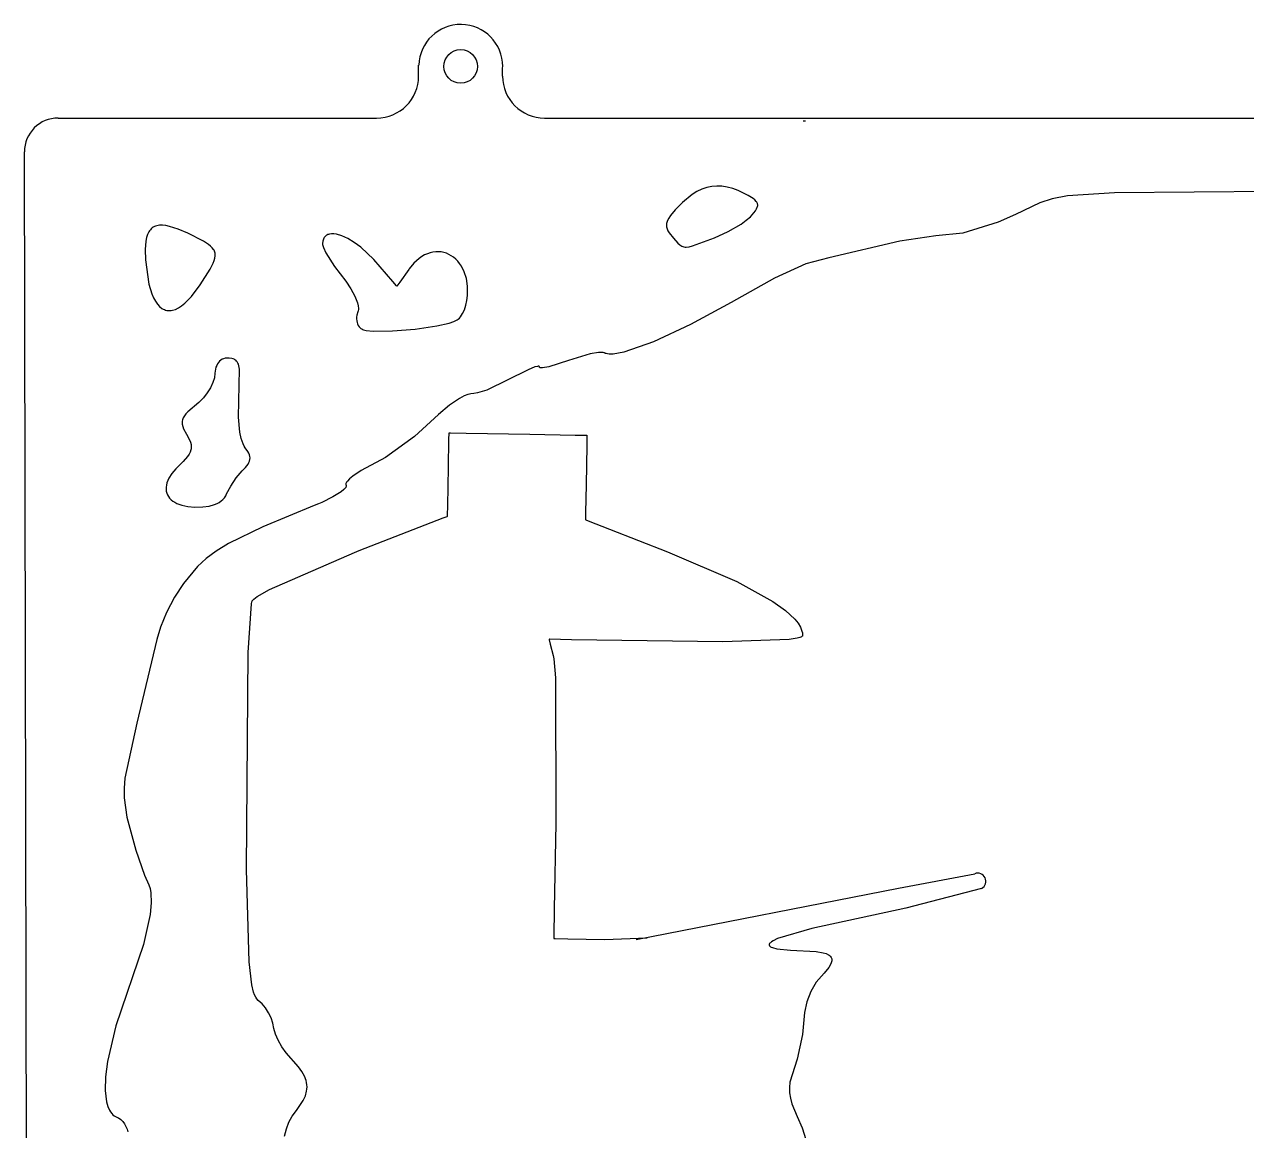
# Model space of a CAD drawing. Extents: x 0.2 to 26.6, y 0.1 to 23.9.
# Drawn here: x 0.23 to 13.34, y 12.02 to 23.88 of the extents above; entities that cross this region are included whole.
import ezdxf

# ---------------------------------------------------------------- set-up
doc = ezdxf.new("R2010")
doc.units = 0

msp = doc.modelspace()

# ---------------------------------------------------------------- linework, layer by layer
at = {"layer": 'Default', "color": 7, "linetype": 'CONTINUOUS'}
for p, q in [((4.457076, 23.324917), (4.457076, 23.442421)), ((5.357371, 23.324917), (5.357371, 23.396083)), ((0.590446, 22.874917), (4.007076, 22.874917)), ((5.807371, 22.874917), (21.010507, 22.874917)), ((0.277176, 0.504567), (0.230447, 22.514153))]:
    msp.add_line(p, q, dxfattribs=at)
msp.add_circle((4.908517, 23.428168), 0.18, dxfattribs=at)
for centre, radius, start, end in [((4.908517, 23.428168), 0.45, 0, 178.19164), ((4.908517, 23.428168), 0.45, 355.911347, 360), ((4.007076, 23.324917), 0.45, 270, 360), ((5.807371, 23.324917), 0.45, 180, 270), ((0.590446, 22.514917), 0.36, 90, 180.121647), ((10.453094, 14.692988), 0.086701, 298.415083, 472.411547)]:
    msp.add_arc(centre, radius, start, end, dxfattribs=at)
at = {"layer": 'Layer 1', "color": 7, "linetype": 'CONTINUOUS'}
for p, q in [((8.578993, 22.845833), (8.602705, 22.845842)), ((8.602705, 22.845842), (8.604769, 22.845842)), ((8.604769, 22.845842), (8.605201, 22.845843)), ((8.605201, 22.845843), (8.605265, 22.845843)), ((7.389399, 22.053985), (7.285844, 21.969608)), ((7.441289, 22.085861), (7.389399, 22.053985)), ((7.493511, 22.110901), (7.441289, 22.085861)), ((7.546262, 22.129134), (7.493511, 22.110901)), ((7.599735, 22.140589), (7.546262, 22.129134)), ((7.654125, 22.145295), (7.599735, 22.140589)), ((7.709627, 22.143281), (7.654125, 22.145295)), ((7.766433, 22.134577), (7.709627, 22.143281)), ((7.82474, 22.119211), (7.766433, 22.134577)), ((7.884741, 22.097213), (7.82474, 22.119211)), ((7.991573, 22.0445), (7.884741, 22.097213)), ((8.04411, 22.011678), (7.991573, 22.0445)), ((11.414927, 22.040584), (11.251504, 22.010198)), ((11.918076, 22.07306), (11.414927, 22.040584)), ((13.736045, 22.087883), (11.918076, 22.07306)), ((7.208242, 21.890626), (7.156659, 21.829072)), ((7.285844, 21.969608), (7.208242, 21.890626)), ((8.063124, 21.996529), (8.04411, 22.011678)), ((8.077418, 21.981758), (8.063124, 21.996529)), ((8.068853, 21.881582), (8.08108, 21.901392)), ((8.082821, 21.974405), (8.077418, 21.981758)), ((8.08108, 21.901392), (8.089101, 21.919493)), ((8.087076, 21.967017), (8.082821, 21.974405)), ((8.090194, 21.959549), (8.087076, 21.967017)), ((8.089101, 21.919493), (8.091509, 21.928011)), ((8.092186, 21.951957), (8.090194, 21.959549)), ((8.091509, 21.928011), (8.092832, 21.936232)), ((8.093062, 21.9442), (8.092186, 21.951957)), ((8.092832, 21.936232), (8.093062, 21.9442)), ((11.116774, 21.967397), (10.856225, 21.8425)), ((11.251504, 22.010198), (11.116774, 21.967397)), ((7.117542, 21.753856), (7.115267, 21.742563)), ((7.125661, 21.777272), (7.117542, 21.753856)), ((7.138655, 21.802188), (7.125661, 21.777272)), ((7.156659, 21.829072), (7.138655, 21.802188)), ((7.914137, 21.738115), (7.970382, 21.778464)), ((7.970382, 21.778464), (8.014225, 21.81628)), ((8.014225, 21.81628), (8.052507, 21.859714)), ((8.052507, 21.859714), (8.068853, 21.881582)), ((10.671274, 21.759276), (10.293931, 21.640909)), ((10.856225, 21.8425), (10.671274, 21.759276)), ((1.550789, 21.626106), (1.540181, 21.593062)), ((1.564358, 21.654316), (1.550789, 21.626106)), ((1.572274, 21.666627), (1.564358, 21.654316)), ((1.580956, 21.677754), (1.572274, 21.666627)), ((1.590412, 21.687704), (1.580956, 21.677754)), ((1.60065, 21.696485), (1.590412, 21.687704)), ((1.611678, 21.704105), (1.60065, 21.696485)), ((1.623506, 21.710572), (1.611678, 21.704105)), ((1.63614, 21.715894), (1.623506, 21.710572)), ((1.649591, 21.720079), (1.63614, 21.715894)), ((1.678973, 21.72507), (1.649591, 21.720079)), ((1.711718, 21.725607), (1.678973, 21.72507)), ((1.747894, 21.721755), (1.711718, 21.725607)), ((1.787567, 21.713578), (1.747894, 21.721755)), ((1.877673, 21.684502), (1.787567, 21.713578)), ((1.982571, 21.638887), (1.877673, 21.684502)), ((2.149009, 21.554256), (1.982571, 21.638887)), ((3.482539, 21.624642), (3.473584, 21.620422)), ((3.492164, 21.628008), (3.482539, 21.624642)), ((3.502433, 21.630529), (3.492164, 21.628008)), ((3.524791, 21.633074), (3.502433, 21.630529)), ((3.549397, 21.632347), (3.524791, 21.633074)), ((3.576034, 21.628416), (3.549397, 21.632347)), ((3.634534, 21.611223), (3.576034, 21.628416)), ((7.115267, 21.742563), (7.11416, 21.731469)), ((7.11416, 21.731469), (7.114203, 21.720515)), ((7.114203, 21.720515), (7.115379, 21.709643)), ((7.115379, 21.709643), (7.117672, 21.698792)), ((7.117672, 21.698792), (7.121064, 21.687906)), ((7.121064, 21.687906), (7.131078, 21.665791)), ((7.131078, 21.665791), (7.145285, 21.642826)), ((7.145285, 21.642826), (7.190604, 21.585631)), ((7.628992, 21.589891), (7.777212, 21.657519)), ((7.777212, 21.657519), (7.914137, 21.738115)), ((10.293931, 21.640909), (10.00206, 21.610491)), ((1.532469, 21.555119), (1.52546, 21.464283)), ((1.540181, 21.593062), (1.532469, 21.555119)), ((2.2054, 21.518476), (2.149009, 21.554256)), ((2.227264, 21.501092), (2.2054, 21.518476)), ((2.244998, 21.483638), (2.227264, 21.501092)), ((3.426862, 21.529392), (3.426844, 21.528331)), ((3.426844, 21.528331), (3.427365, 21.519626)), ((3.429327, 21.554911), (3.426862, 21.529392)), ((3.427365, 21.519626), (3.429081, 21.509685)), ((3.429081, 21.509685), (3.43592, 21.486389)), ((3.431944, 21.566269), (3.429327, 21.554911)), ((3.435448, 21.576704), (3.431944, 21.566269)), ((3.439813, 21.586225), (3.435448, 21.576704)), ((3.44501, 21.59484), (3.439813, 21.586225)), ((3.451012, 21.602559), (3.44501, 21.59484)), ((3.457794, 21.60939), (3.451012, 21.602559)), ((3.465327, 21.615341), (3.457794, 21.60939)), ((3.473584, 21.620422), (3.465327, 21.615341)), ((3.698557, 21.582055), (3.634534, 21.611223)), ((3.766369, 21.541469), (3.698557, 21.582055)), ((3.836237, 21.490024), (3.766369, 21.541469)), ((7.190604, 21.585631), (7.237659, 21.532082)), ((7.237659, 21.532082), (7.258479, 21.513784)), ((7.258479, 21.513784), (7.268854, 21.506721)), ((7.268854, 21.506721), (7.279451, 21.501037)), ((7.279451, 21.501037), (7.290454, 21.496722)), ((7.290454, 21.496722), (7.302045, 21.493767)), ((7.302045, 21.493767), (7.314409, 21.492161)), ((7.314409, 21.492161), (7.32773, 21.491897)), ((7.32773, 21.491897), (7.357974, 21.495353)), ((7.357974, 21.495353), (7.394246, 21.504059)), ((7.394246, 21.504059), (7.628992, 21.589891)), ((9.617082, 21.555062), (8.856241, 21.376504)), ((10.00206, 21.610491), (9.617082, 21.555062)), ((1.52546, 21.464283), (1.529226, 21.35309)), ((2.258671, 21.465811), (2.244998, 21.483638)), ((2.264006, 21.456662), (2.258671, 21.465811)), ((2.268352, 21.447306), (2.264006, 21.456662)), ((2.264333, 21.347476), (2.271775, 21.372801)), ((2.271716, 21.437704), (2.268352, 21.447306)), ((2.274107, 21.427818), (2.271716, 21.437704)), ((2.271775, 21.372801), (2.275532, 21.396077)), ((2.275535, 21.41761), (2.274107, 21.427818)), ((2.275532, 21.396077), (2.276007, 21.407043)), ((2.276007, 21.407043), (2.275535, 21.41761)), ((3.43592, 21.486389), (3.461994, 21.428202)), ((3.461994, 21.428202), (3.55387, 21.28191)), ((3.975204, 21.356787), (3.836237, 21.490024)), ((4.463319, 21.370735), (4.40727, 21.320148)), ((4.492271, 21.390793), (4.463319, 21.370735)), ((4.52165, 21.407438), (4.492271, 21.390793)), ((4.551311, 21.420731), (4.52165, 21.407438)), ((4.58111, 21.430728), (4.551311, 21.420731)), ((4.610902, 21.43749), (4.58111, 21.430728)), ((4.640544, 21.441075), (4.610902, 21.43749)), ((4.66989, 21.441541), (4.640544, 21.441075)), ((4.698798, 21.438948), (4.66989, 21.441541)), ((4.727121, 21.433354), (4.698798, 21.438948)), ((4.754717, 21.424817), (4.727121, 21.433354)), ((4.78144, 21.413397), (4.754717, 21.424817)), ((4.807147, 21.399153), (4.78144, 21.413397)), ((4.831693, 21.382143), (4.807147, 21.399153)), ((4.854934, 21.362425), (4.831693, 21.382143)), ((4.876726, 21.340059), (4.854934, 21.362425)), ((8.856241, 21.376504), (8.60917, 21.313354)), ((1.529226, 21.35309), (1.565515, 21.094428)), ((2.114789, 21.087267), (2.220577, 21.256165)), ((2.220577, 21.256165), (2.253273, 21.319798)), ((2.253273, 21.319798), (2.264333, 21.347476)), ((3.55387, 21.28191), (3.67764, 21.125278)), ((4.180433, 21.121842), (3.975204, 21.356787)), ((4.35196, 21.25144), (4.255566, 21.115759)), ((4.35642, 21.257718), (4.35196, 21.25144)), ((4.357357, 21.259037), (4.35642, 21.257718)), ((4.357445, 21.259161), (4.357357, 21.259037)), ((4.357467, 21.259191), (4.357445, 21.259161)), ((4.40727, 21.320148), (4.357467, 21.259191)), ((4.896924, 21.315104), (4.876726, 21.340059)), ((4.915383, 21.287617), (4.896924, 21.315104)), ((4.946511, 21.225287), (4.915383, 21.287617)), ((8.60917, 21.313354), (8.274203, 21.159978)), ((3.67764, 21.125278), (3.732056, 21.044952)), ((4.219118, 21.077546), (4.180433, 21.121842)), ((4.255566, 21.115759), (4.22469, 21.072298)), ((4.968956, 21.153537), (4.946511, 21.225287)), ((4.981562, 21.072839), (4.968956, 21.153537)), ((8.274203, 21.159978), (7.807073, 20.896896)), ((1.565515, 21.094428), (1.596042, 20.9913)), ((1.596042, 20.9913), (1.614221, 20.948362)), ((2.022088, 20.961914), (2.114789, 21.087267)), ((3.732056, 21.044952), (3.773927, 20.966244)), ((4.223095, 21.072993), (4.219118, 21.077546)), ((4.224032, 21.07192), (4.223095, 21.072993)), ((4.224223, 21.071701), (4.224032, 21.07192)), ((4.224241, 21.071681), (4.224223, 21.071701)), ((4.224245, 21.071676), (4.224241, 21.071681)), ((4.224246, 21.071675), (4.224245, 21.071676)), ((4.224246, 21.071674), (4.224246, 21.071675)), ((4.224247, 21.071674), (4.224246, 21.071674)), ((4.22425, 21.071679), (4.224247, 21.071675)), ((4.224247, 21.071675), (4.224247, 21.071674)), ((4.224247, 21.071674), (4.224247, 21.071674)), ((4.224247, 21.071674), (4.224247, 21.071674)), ((4.224247, 21.071674), (4.224247, 21.071674)), ((4.224268, 21.071704), (4.22425, 21.071679)), ((4.224349, 21.071819), (4.224268, 21.071704)), ((4.22469, 21.072298), (4.224349, 21.071819)), ((4.975254, 20.918117), (4.982196, 20.971341)), ((4.982196, 20.971341), (4.981562, 21.072839)), ((1.614221, 20.948362), (1.634229, 20.9112)), ((1.634229, 20.9112), (1.655983, 20.879831)), ((1.655983, 20.879831), (1.679396, 20.854273)), ((1.679396, 20.854273), (1.704384, 20.834545)), ((1.849952, 20.82399), (1.882595, 20.839624)), ((1.882595, 20.839624), (1.916215, 20.861215)), ((1.916215, 20.861215), (1.950727, 20.888781)), ((1.950727, 20.888781), (2.022088, 20.961914)), ((3.773927, 20.966244), (3.801093, 20.894099)), ((3.801093, 20.894099), (3.808485, 20.862032)), ((3.808485, 20.862032), (3.811391, 20.83346)), ((4.947843, 20.819825), (4.963582, 20.867038)), ((4.963582, 20.867038), (4.975254, 20.918117)), ((7.807073, 20.896896), (7.373634, 20.659939)), ((1.704384, 20.834545), (1.717441, 20.826873)), ((1.717441, 20.826873), (1.73086, 20.820665)), ((1.73086, 20.820665), (1.74463, 20.815924)), ((1.74463, 20.815924), (1.758741, 20.812651)), ((1.758741, 20.812651), (1.773181, 20.81085)), ((1.773181, 20.81085), (1.78794, 20.810522)), ((1.78794, 20.810522), (1.803007, 20.81167)), ((1.803007, 20.81167), (1.818372, 20.814296)), ((1.818372, 20.814296), (1.849952, 20.82399)), ((3.792373, 20.740458), (3.791932, 20.721091)), ((3.791932, 20.721091), (3.793582, 20.702191)), ((3.794967, 20.759997), (3.792373, 20.740458)), ((3.806744, 20.798505), (3.794967, 20.759997)), ((3.809539, 20.809), (3.806744, 20.798505)), ((3.811076, 20.820677), (3.809539, 20.809)), ((3.811391, 20.83346), (3.811076, 20.820677)), ((4.833174, 20.692755), (4.87031, 20.709833)), ((4.87031, 20.709833), (4.882861, 20.718565)), ((4.882861, 20.718565), (4.895058, 20.729982)), ((4.895058, 20.729982), (4.906819, 20.74387)), ((4.906819, 20.74387), (4.928701, 20.778196)), ((4.928701, 20.778196), (4.947843, 20.819825)), ((3.793582, 20.702191), (3.797258, 20.684056)), ((3.797258, 20.684056), (3.802896, 20.66698)), ((3.802896, 20.66698), (3.810432, 20.65126)), ((3.810432, 20.65126), (3.819803, 20.637192)), ((3.819803, 20.637192), (3.830945, 20.625072)), ((3.830945, 20.625072), (3.837159, 20.619834)), ((3.837159, 20.619834), (3.843793, 20.615195)), ((3.843793, 20.615195), (3.847056, 20.61327)), ((3.847056, 20.61327), (3.856179, 20.609047)), ((3.856179, 20.609047), (3.867263, 20.605249)), ((3.867263, 20.605249), (3.894942, 20.598891)), ((3.894942, 20.598891), (3.969762, 20.590894)), ((3.969762, 20.590894), (4.176557, 20.591857)), ((4.176557, 20.591857), (4.420156, 20.611786)), ((4.420156, 20.611786), (4.653272, 20.646306)), ((4.653272, 20.646306), (4.783326, 20.676355)), ((4.783326, 20.676355), (4.833174, 20.692755)), ((7.373634, 20.659939), (6.974057, 20.476663)), ((6.974057, 20.476663), (6.656295, 20.366596)), ((6.297461, 20.347856), (6.065313, 20.276955)), ((6.387574, 20.362025), (6.297461, 20.347856)), ((6.421493, 20.362861), (6.387574, 20.362025)), ((6.435088, 20.361602), (6.421493, 20.362861)), ((6.446217, 20.359179), (6.435088, 20.361602)), ((6.450806, 20.357521), (6.446217, 20.359179)), ((6.454716, 20.355561), (6.450806, 20.357521)), ((6.45631, 20.354594), (6.454716, 20.355561)), ((6.461951, 20.351709), (6.45631, 20.354594)), ((6.468298, 20.349267), (6.461951, 20.351709)), ((6.483062, 20.345694), (6.468298, 20.349267)), ((6.500509, 20.343837), (6.483062, 20.345694)), ((6.543079, 20.345119), (6.500509, 20.343837)), ((6.656295, 20.366596), (6.543079, 20.345119)), ((2.27822, 20.182964), (2.273957, 20.161584)), ((2.284246, 20.203044), (2.27822, 20.182964)), ((2.291922, 20.22168), (2.284246, 20.203044)), ((2.301139, 20.238727), (2.291922, 20.22168)), ((2.311785, 20.254041), (2.301139, 20.238727)), ((2.323749, 20.267476), (2.311785, 20.254041)), ((2.336921, 20.278889), (2.323749, 20.267476)), ((2.35119, 20.288134), (2.336921, 20.278889)), ((2.366444, 20.295066), (2.35119, 20.288134)), ((2.382573, 20.299542), (2.366444, 20.295066)), ((2.399466, 20.301415), (2.382573, 20.299542)), ((2.426838, 20.300537), (2.399466, 20.301415)), ((2.454626, 20.296961), (2.426838, 20.300537)), ((2.466874, 20.293873), (2.454626, 20.296961)), ((2.478066, 20.289738), (2.466874, 20.293873)), ((2.488233, 20.28442), (2.478066, 20.289738)), ((2.497407, 20.277783), (2.488233, 20.28442)), ((2.505618, 20.269694), (2.497407, 20.277783)), ((2.512897, 20.260015), (2.505618, 20.269694)), ((2.519277, 20.248612), (2.512897, 20.260015)), ((2.524786, 20.23535), (2.519277, 20.248612)), ((2.529458, 20.220093), (2.524786, 20.23535)), ((2.525386, 19.667248), (2.536411, 20.183052)), ((2.536411, 20.183052), (2.529458, 20.220093)), ((5.704828, 20.20601), (5.631357, 20.176653)), ((5.730163, 20.212619), (5.704828, 20.20601)), ((5.739537, 20.213725), (5.730163, 20.212619)), ((5.743346, 20.213706), (5.739537, 20.213725)), ((5.746547, 20.213297), (5.743346, 20.213706)), ((5.747915, 20.212944), (5.746547, 20.213297)), ((5.749126, 20.212491), (5.747915, 20.212944)), ((5.750177, 20.211938), (5.749126, 20.212491)), ((5.751067, 20.211283), (5.750177, 20.211938)), ((5.75145, 20.210917), (5.751067, 20.211283)), ((5.751792, 20.210526), (5.75145, 20.210917)), ((5.752093, 20.210108), (5.751792, 20.210526)), ((5.752353, 20.209665), (5.752093, 20.210108)), ((5.75257, 20.209196), (5.752353, 20.209665)), ((5.752745, 20.208701), (5.75257, 20.209196)), ((5.752969, 20.207631), (5.752745, 20.208701)), ((5.753022, 20.206457), (5.752969, 20.207631)), ((5.753106, 20.205282), (5.753022, 20.206457)), ((5.753374, 20.204185), (5.753106, 20.205282)), ((5.753576, 20.203665), (5.753374, 20.204185)), ((5.754113, 20.202683), (5.753576, 20.203665)), ((5.754828, 20.201776), (5.754113, 20.202683)), ((5.755719, 20.200945), (5.754828, 20.201776)), ((5.756782, 20.200189), (5.755719, 20.200945)), ((5.758017, 20.199508), (5.756782, 20.200189)), ((5.76099, 20.198367), (5.758017, 20.199508)), ((5.764623, 20.197518), (5.76099, 20.198367)), ((5.773797, 20.196683), (5.764623, 20.197518)), ((5.785405, 20.196972), (5.773797, 20.196683)), ((5.853463, 20.208756), (5.785405, 20.196972)), ((6.065313, 20.276955), (5.853463, 20.208756)), ((2.266961, 20.091387), (2.251201, 20.038773)), ((2.271567, 20.13905), (2.266961, 20.091387)), ((2.273957, 20.161584), (2.271567, 20.13905)), ((5.631357, 20.176653), (5.186889, 19.958664)), ((2.190666, 19.927634), (2.149119, 19.874375)), ((2.225232, 19.983311), (2.190666, 19.927634)), ((2.251201, 20.038773), (2.225232, 19.983311)), ((5.04914, 19.920074), (5.018305, 19.9181)), ((5.088427, 19.927801), (5.04914, 19.920074)), ((5.186889, 19.958664), (5.088427, 19.927801)), ((2.102204, 19.826165), (1.984199, 19.72683)), ((2.149119, 19.874375), (2.102204, 19.826165)), ((4.788022, 19.795751), (4.670662, 19.697691)), ((4.896853, 19.869813), (4.788022, 19.795751)), ((4.944384, 19.895301), (4.896853, 19.869813)), ((4.98536, 19.911736), (4.944384, 19.895301)), ((5.002929, 19.91624), (4.98536, 19.911736)), ((5.018305, 19.9181), (5.002929, 19.91624)), ((1.932609, 19.659404), (1.928182, 19.648622)), ((1.944967, 19.681131), (1.932609, 19.659404)), ((1.962116, 19.703454), (1.944967, 19.681131)), ((1.984199, 19.72683), (1.962116, 19.703454)), ((2.540394, 19.507356), (2.525386, 19.667248)), ((4.670662, 19.697691), (4.414803, 19.460947)), ((1.92274, 19.626934), (1.921689, 19.615913)), ((1.921689, 19.615913), (1.921729, 19.6047)), ((1.921729, 19.6047), (1.92284, 19.593236)), ((1.924898, 19.637817), (1.92274, 19.626934)), ((1.92284, 19.593236), (1.928207, 19.569327)), ((1.928182, 19.648622), (1.924898, 19.637817)), ((1.928207, 19.569327), (1.937645, 19.543731)), ((1.937645, 19.543731), (1.96816, 19.485648)), ((1.96816, 19.485648), (1.999867, 19.42681)), ((1.999867, 19.42681), (2.01018, 19.400513)), ((2.01018, 19.400513), (2.016648, 19.375693)), ((2.555203, 19.438077), (2.540394, 19.507356)), ((2.574093, 19.38056), (2.555203, 19.438077)), ((4.414803, 19.460947), (4.100894, 19.236808)), ((4.777096, 19.130861), (4.782202, 19.423369)), ((4.782202, 19.423369), (4.783526, 19.499223)), ((4.783526, 19.499223), (4.78354, 19.50003)), ((4.78354, 19.50003), (4.783543, 19.500222)), ((4.783543, 19.500222), (4.783544, 19.500265)), ((4.783544, 19.500272), (4.783547, 19.500273)), ((4.783544, 19.500265), (4.783544, 19.500272)), ((4.783547, 19.500273), (4.783564, 19.500273)), ((4.783564, 19.500273), (4.783643, 19.500271)), ((4.783643, 19.500271), (4.783979, 19.500265)), ((4.783979, 19.500265), (4.785347, 19.500242)), ((4.785347, 19.500242), (4.799596, 19.499993)), ((4.799596, 19.499993), (4.965313, 19.4971)), ((4.965313, 19.4971), (5.651416, 19.485124)), ((5.651416, 19.485124), (6.1352, 19.47668)), ((6.1352, 19.47668), (6.260596, 19.474491)), ((6.262152, 19.464623), (6.260381, 19.363205)), ((6.260596, 19.474491), (6.261926, 19.474468)), ((6.261926, 19.474468), (6.262241, 19.474462)), ((6.262304, 19.473352), (6.262152, 19.464623)), ((6.262241, 19.474462), (6.262311, 19.474461)), ((6.262319, 19.474192), (6.262304, 19.473352)), ((6.262311, 19.474461), (6.262323, 19.474461)), ((6.262322, 19.474399), (6.262319, 19.474192)), ((6.262323, 19.474448), (6.262322, 19.474399)), ((6.262323, 19.474461), (6.262323, 19.474459)), ((6.262323, 19.474459), (6.262323, 19.474448)), ((1.995164, 19.27021), (1.978482, 19.245466)), ((2.007386, 19.293954), (1.995164, 19.27021)), ((2.015258, 19.31715), (2.007386, 19.293954)), ((2.017599, 19.328683), (2.015258, 19.31715)), ((2.016648, 19.375693), (2.019158, 19.3519)), ((2.018894, 19.340248), (2.017599, 19.328683)), ((2.019158, 19.3519), (2.018894, 19.340248)), ((2.584882, 19.357303), (2.574093, 19.38056)), ((2.596469, 19.338294), (2.584882, 19.357303)), ((2.624222, 19.30105), (2.596469, 19.338294)), ((2.634859, 19.282756), (2.624222, 19.30105)), ((2.642644, 19.265076), (2.634859, 19.282756)), ((2.647561, 19.247857), (2.642644, 19.265076)), ((6.260381, 19.363205), (6.253055, 18.943443)), ((1.931287, 19.191182), (1.854799, 19.115851)), ((1.978482, 19.245466), (1.931287, 19.191182)), ((2.600359, 19.127481), (2.628578, 19.163368)), ((2.628578, 19.163368), (2.638236, 19.180559)), ((2.638236, 19.180559), (2.644948, 19.197451)), ((2.644948, 19.197451), (2.648729, 19.214197)), ((2.649594, 19.230948), (2.647561, 19.247857)), ((2.648729, 19.214197), (2.649594, 19.230948)), ((4.100894, 19.236808), (3.84272, 19.097587)), ((1.778766, 19.012533), (1.767049, 18.987817)), ((1.810894, 19.063434), (1.778766, 19.012533)), ((1.854799, 19.115851), (1.810894, 19.063434)), ((2.44188, 18.928912), (2.501176, 19.016723)), ((2.501176, 19.016723), (2.565293, 19.092369)), ((2.565293, 19.092369), (2.600359, 19.127481)), ((3.717322, 19.008774), (3.693082, 18.983654)), ((3.751007, 19.03665), (3.717322, 19.008774)), ((3.84272, 19.097587), (3.751007, 19.03665)), ((4.769855, 18.716014), (4.777096, 19.130861)), ((1.748954, 18.917406), (1.748516, 18.895403)), ((1.748516, 18.895403), (1.750827, 18.874245)), ((1.752171, 18.940187), (1.748954, 18.917406)), ((1.750827, 18.874245), (1.755861, 18.853998)), ((1.758193, 18.96368), (1.752171, 18.940187)), ((1.767049, 18.987817), (1.758193, 18.96368)), ((2.398865, 18.845539), (2.44188, 18.928912)), ((3.657005, 18.892942), (3.62739, 18.868256)), ((3.667647, 18.904174), (3.657005, 18.892942)), ((3.675326, 18.914543), (3.667647, 18.904174)), ((3.67801, 18.919375), (3.675326, 18.914543)), ((3.676405, 18.950703), (3.676386, 18.948649)), ((3.676386, 18.948649), (3.676559, 18.946671)), ((3.676611, 18.952831), (3.676405, 18.950703)), ((3.676559, 18.946671), (3.676923, 18.944771)), ((3.677582, 18.957307), (3.676611, 18.952831)), ((3.676923, 18.944771), (3.677482, 18.94295)), ((3.677482, 18.94295), (3.678237, 18.94121)), ((3.679283, 18.962063), (3.677582, 18.957307)), ((3.679901, 18.923956), (3.67801, 18.919375)), ((3.678237, 18.94121), (3.680016, 18.937853)), ((3.684815, 18.972369), (3.679283, 18.962063)), ((3.68098, 18.928275), (3.679901, 18.923956)), ((3.680016, 18.937853), (3.680636, 18.936083)), ((3.680636, 18.936083), (3.681041, 18.934238)), ((3.68121, 18.930333), (3.68098, 18.928275)), ((3.681041, 18.934238), (3.681231, 18.932321)), ((3.681231, 18.932321), (3.68121, 18.930333)), ((3.693082, 18.983654), (3.684815, 18.972369)), ((6.253055, 18.943443), (6.247888, 18.647463)), ((1.755861, 18.853998), (1.76359, 18.834728)), ((1.76359, 18.834728), (1.773985, 18.816502)), ((1.773985, 18.816502), (1.78702, 18.799387)), ((1.78702, 18.799387), (1.802666, 18.783449)), ((1.802666, 18.783449), (1.820895, 18.768755)), ((1.820895, 18.768755), (1.841681, 18.755371)), ((1.841681, 18.755371), (1.864995, 18.743364)), ((1.864995, 18.743364), (1.919096, 18.723745)), ((2.270068, 18.731121), (2.296106, 18.742153)), ((2.296106, 18.742153), (2.319666, 18.754986)), ((2.319666, 18.754986), (2.340705, 18.769601)), ((2.340705, 18.769601), (2.359186, 18.785982)), ((2.359186, 18.785982), (2.375066, 18.80411)), ((2.375066, 18.80411), (2.388306, 18.823968)), ((2.388306, 18.823968), (2.398865, 18.845539)), ((3.418413, 18.753361), (3.384421, 18.7387)), ((3.538762, 18.812567), (3.418413, 18.753361)), ((3.62739, 18.868256), (3.538762, 18.812567)), ((1.919096, 18.723745), (1.982977, 18.710431)), ((1.982977, 18.710431), (2.056415, 18.703954)), ((2.056415, 18.703954), (2.141933, 18.705341)), ((2.141933, 18.705341), (2.210717, 18.714526)), ((2.210717, 18.714526), (2.270068, 18.731121)), ((3.338773, 18.720129), (2.785131, 18.490877)), ((3.384421, 18.7387), (3.338773, 18.720129)), ((4.767956, 18.607241), (4.768106, 18.615845)), ((4.768106, 18.615845), (4.769855, 18.716014)), ((6.247888, 18.647463), (6.24655, 18.570781)), ((2.785131, 18.490877), (2.419768, 18.313731)), ((3.819802, 18.238295), (4.721221, 18.588031)), ((4.721221, 18.588031), (4.763207, 18.604321)), ((4.763207, 18.604321), (4.767011, 18.605797)), ((4.767011, 18.605797), (4.767815, 18.606109)), ((4.767815, 18.606109), (4.767935, 18.606156)), ((4.767935, 18.606156), (4.767937, 18.606158)), ((4.767937, 18.606168), (4.767938, 18.606215)), ((4.767937, 18.606158), (4.767937, 18.606168)), ((4.767938, 18.606215), (4.767942, 18.606416)), ((4.767942, 18.606416), (4.767956, 18.607241)), ((6.246532, 18.569779), (6.246531, 18.569738)), ((6.246531, 18.569738), (6.246531, 18.56973)), ((6.246531, 18.56973), (6.246537, 18.569728)), ((6.246536, 18.569971), (6.246532, 18.569779)), ((6.24655, 18.570781), (6.246536, 18.569971)), ((6.246537, 18.569728), (6.246561, 18.569719)), ((6.246561, 18.569719), (6.246668, 18.569676)), ((6.246668, 18.569676), (6.247115, 18.569501)), ((6.247115, 18.569501), (6.25192, 18.56761)), ((6.25192, 18.56761), (6.275048, 18.558513)), ((6.275048, 18.558513), (6.504225, 18.468367)), ((6.504225, 18.468367), (7.124218, 18.224495)), ((2.28801, 18.233308), (2.179703, 18.152242)), ((2.419768, 18.313731), (2.28801, 18.233308)), ((2.857641, 17.820071), (3.768353, 18.218334)), ((3.768353, 18.218334), (3.819802, 18.238295)), ((7.124218, 18.224495), (7.869457, 17.90541)), ((2.179703, 18.152242), (2.086975, 18.065979)), ((2.086975, 18.065979), (1.936775, 17.885794)), ((1.936775, 17.885794), (1.840307, 17.7368)), ((7.869457, 17.90541), (8.255577, 17.691927)), ((1.840307, 17.7368), (1.754451, 17.575195)), ((2.66943, 17.688998), (2.672084, 17.696838)), ((2.672084, 17.696838), (2.673423, 17.699748)), ((2.673423, 17.699748), (2.674815, 17.702087)), ((2.674815, 17.702087), (2.678531, 17.706949)), ((2.678531, 17.706949), (2.689903, 17.718107)), ((2.689903, 17.718107), (2.727687, 17.745816)), ((2.727687, 17.745816), (2.857641, 17.820071)), ((8.255577, 17.691927), (8.39229, 17.593878)), ((1.754451, 17.575195), (1.687827, 17.418403)), ((2.628998, 17.144564), (2.664226, 17.665421)), ((2.664226, 17.665421), (2.66943, 17.688998)), ((8.39229, 17.593878), (8.491113, 17.501829)), ((8.491113, 17.501829), (8.52624, 17.458103)), ((8.52624, 17.458103), (8.551802, 17.415935)), ((1.687827, 17.418403), (1.649034, 17.283798)), ((8.545746, 17.305479), (8.517457, 17.297443)), ((8.556283, 17.309775), (8.545746, 17.305479)), ((8.551802, 17.415935), (8.560988, 17.395442)), ((8.564403, 17.314256), (8.556283, 17.309775)), ((8.560988, 17.395442), (8.567771, 17.375345)), ((8.567555, 17.316565), (8.564403, 17.314256)), ((8.570098, 17.31892), (8.567555, 17.316565)), ((8.567771, 17.375345), (8.572147, 17.355648)), ((8.572034, 17.321321), (8.570098, 17.31892)), ((8.572773, 17.322539), (8.572034, 17.321321)), ((8.572147, 17.355648), (8.574114, 17.336352)), ((8.57336, 17.323769), (8.572773, 17.322539)), ((8.573794, 17.325009), (8.57336, 17.323769)), ((8.574075, 17.326262), (8.573794, 17.325009)), ((8.574203, 17.327525), (8.574075, 17.326262)), ((8.574114, 17.336352), (8.574203, 17.327525)), ((1.649034, 17.283798), (1.435635, 16.386474)), ((5.855787, 17.286994), (5.855787, 17.286993)), ((5.855852, 17.286993), (5.855787, 17.286994)), ((5.855787, 17.286993), (5.855788, 17.286988)), ((5.855788, 17.286988), (5.855794, 17.286966)), ((5.855794, 17.286966), (5.855817, 17.286877)), ((5.855817, 17.286877), (5.856061, 17.285927)), ((5.860245, 17.286917), (5.855852, 17.286993)), ((5.856061, 17.285927), (5.857235, 17.28137)), ((5.857235, 17.28137), (5.868848, 17.236285)), ((6.097753, 17.282768), (5.860245, 17.286917)), ((5.868848, 17.236285), (5.900246, 17.114395)), ((7.719861, 17.258502), (6.097753, 17.282768)), ((8.432256, 17.283603), (7.719861, 17.258502)), ((8.517457, 17.297443), (8.432256, 17.283603)), ((2.612654, 14.818078), (2.628998, 17.144564)), ((5.900246, 17.114395), (5.908464, 17.078461)), ((5.908464, 17.078461), (5.923805, 16.874923)), ((5.923805, 16.874923), (5.927612, 15.313428)), ((1.435635, 16.386474), (1.306861, 15.797935)), ((1.306861, 15.797935), (1.298401, 15.689673)), ((1.298401, 15.689673), (1.29959, 15.588224)), ((1.29959, 15.588224), (1.329392, 15.381466)), ((1.329392, 15.381466), (1.424942, 15.025917)), ((5.927612, 15.313428), (5.912367, 14.395713)), ((1.424942, 15.025917), (1.519456, 14.75759)), ((2.641071, 13.829854), (2.612654, 14.818078)), ((1.519456, 14.75759), (1.565156, 14.655915)), ((9.602599, 14.620257), (10.420039, 14.773141)), ((1.565156, 14.655915), (1.576952, 14.614568)), ((1.576952, 14.614568), (1.584956, 14.568599)), ((1.584956, 14.568599), (1.589453, 14.462095)), ((6.788389, 14.068848), (9.602599, 14.620257)), ((10.494351, 14.616733), (9.682054, 14.404585)), ((1.589453, 14.462095), (1.578379, 14.335011)), ((1.578379, 14.335011), (1.508435, 14.013527)), ((5.912367, 14.395713), (5.907438, 14.099033)), ((9.682054, 14.404585), (8.672584, 14.187843)), ((8.672584, 14.187843), (8.307116, 14.077897)), ((5.907101, 14.078739), (5.907099, 14.078646)), ((5.907099, 14.078646), (5.9071, 14.078641)), ((5.9071, 14.078641), (5.907111, 14.078641)), ((5.90711, 14.079264), (5.907101, 14.078739)), ((5.907438, 14.099033), (5.90711, 14.079264)), ((5.907111, 14.078641), (5.90717, 14.07864)), ((5.90717, 14.07864), (5.907435, 14.078635)), ((5.907435, 14.078635), (5.908542, 14.078616)), ((5.908542, 14.078616), (5.920236, 14.078412)), ((5.920236, 14.078412), (6.057063, 14.076023)), ((6.057063, 14.076023), (6.451362, 14.069141)), ((6.451362, 14.069141), (6.906915, 14.085441)), ((8.220079, 14.024676), (8.21745, 14.02006)), ((8.223818, 14.029423), (8.220079, 14.024676)), ((8.228665, 14.0343), (8.223818, 14.029423)), ((8.241677, 14.044443), (8.228665, 14.0343)), ((8.259099, 14.055096), (8.241677, 14.044443)), ((8.307116, 14.077897), (8.259099, 14.055096)), ((1.508435, 14.013527), (1.211772, 13.141399)), ((8.215593, 14.013386), (8.215532, 14.011228)), ((8.215532, 14.011228), (8.215749, 14.009104)), ((8.215934, 14.015577), (8.215593, 14.013386)), ((8.215749, 14.009104), (8.216245, 14.007014)), ((8.216553, 14.017802), (8.215934, 14.015577)), ((8.216245, 14.007014), (8.217021, 14.004957)), ((8.21745, 14.02006), (8.216553, 14.017802)), ((8.217021, 14.004957), (8.218077, 14.002935)), ((8.218077, 14.002935), (8.219413, 14.000947)), ((8.219413, 14.000947), (8.221028, 13.998993)), ((8.221028, 13.998993), (8.225101, 13.995189)), ((8.225101, 13.995189), (8.230298, 13.991523)), ((8.230298, 13.991523), (8.23662, 13.987998)), ((8.23662, 13.987998), (8.252648, 13.98137)), ((8.252648, 13.98137), (8.298292, 13.969839)), ((8.298292, 13.969839), (8.44436, 13.953904)), ((8.44436, 13.953904), (8.718592, 13.939865)), ((8.718592, 13.939865), (8.796925, 13.926104)), ((8.796925, 13.926104), (8.826881, 13.916702)), ((8.826881, 13.916702), (8.850788, 13.905489)), ((8.850788, 13.905489), (8.860494, 13.899174)), ((8.860494, 13.899174), (8.868714, 13.892369)), ((8.868714, 13.892369), (8.875456, 13.885064)), ((2.669545, 13.582403), (2.641071, 13.829854)), ((8.854526, 13.768156), (8.805065, 13.707091)), ((8.871041, 13.79476), (8.854526, 13.768156)), ((8.881987, 13.818873), (8.871041, 13.79476)), ((8.875456, 13.885064), (8.880728, 13.877245)), ((8.880728, 13.877245), (8.88454, 13.868901)), ((8.885351, 13.830027), (8.881987, 13.818873)), ((8.88454, 13.868901), (8.8869, 13.860019)), ((8.887296, 13.840594), (8.885351, 13.830027)), ((8.8869, 13.860019), (8.887816, 13.850587)), ((8.887816, 13.850587), (8.887296, 13.840594)), ((8.805065, 13.707091), (8.720276, 13.61079)), ((2.688393, 13.504173), (2.669545, 13.582403)), ((2.6991, 13.474411), (2.688393, 13.504173)), ((8.663267, 13.511762), (8.619659, 13.399177)), ((8.720276, 13.61079), (8.663267, 13.511762)), ((2.710713, 13.450115), (2.6991, 13.474411)), ((2.723269, 13.430706), (2.710713, 13.450115)), ((2.736805, 13.415608), (2.723269, 13.430706)), ((2.778407, 13.379337), (2.736805, 13.415608)), ((2.815038, 13.335343), (2.778407, 13.379337)), ((8.619659, 13.399177), (8.594186, 13.284831)), ((2.847826, 13.28368), (2.815038, 13.335343)), ((2.874867, 13.22772), (2.847826, 13.28368)), ((8.594186, 13.284831), (8.572775, 13.050306)), ((1.211772, 13.141399), (1.120967, 12.761519)), ((2.894258, 13.170838), (2.874867, 13.22772)), ((2.90503, 13.115807), (2.894258, 13.170838)), ((2.922856, 13.054834), (2.90503, 13.115807)), ((2.952108, 12.987797), (2.922856, 13.054834)), ((2.99039, 12.918994), (2.952108, 12.987797)), ((8.572775, 13.050306), (8.514988, 12.786406)), ((3.035302, 12.852726), (2.99039, 12.918994)), ((3.16768, 12.702847), (3.035302, 12.852726)), ((1.120967, 12.761519), (1.100764, 12.595113)), ((8.514988, 12.786406), (8.439493, 12.539084)), ((1.100764, 12.595113), (1.097669, 12.449675)), ((3.204709, 12.653029), (3.16768, 12.702847)), ((3.232389, 12.605082), (3.204709, 12.653029)), ((3.250766, 12.558317), (3.232389, 12.605082)), ((1.097669, 12.449675), (1.111916, 12.329165)), ((3.25648, 12.535163), (3.250766, 12.558317)), ((3.256311, 12.442052), (3.259795, 12.465576)), ((3.259886, 12.512045), (3.25648, 12.535163)), ((3.259795, 12.465576), (3.260989, 12.488878)), ((3.260989, 12.488878), (3.259886, 12.512045)), ((8.439493, 12.539084), (8.433139, 12.480968)), ((8.433139, 12.480968), (8.434369, 12.424173)), ((1.111916, 12.329165), (1.125615, 12.279496)), ((3.146646, 12.235539), (3.219576, 12.344016)), ((3.219576, 12.344016), (3.242491, 12.393994)), ((3.242491, 12.393994), (3.256311, 12.442052)), ((8.434369, 12.424173), (8.443311, 12.366699)), ((8.443311, 12.366699), (8.460094, 12.306548)), ((1.125615, 12.279496), (1.143736, 12.237544)), ((1.143736, 12.237544), (1.154464, 12.219617)), ((1.154464, 12.219617), (1.166309, 12.203805)), ((1.166309, 12.203805), (1.179274, 12.190169)), ((1.179274, 12.190169), (1.193362, 12.178772)), ((3.102612, 12.175641), (3.146646, 12.235539)), ((8.460094, 12.306548), (8.517697, 12.170209)), ((1.193362, 12.178772), (1.208578, 12.169675)), ((1.208578, 12.169675), (1.22714, 12.161499)), ((1.22714, 12.161499), (1.239339, 12.154953)), ((1.239339, 12.154953), (1.262521, 12.138201)), ((1.262521, 12.138201), (1.283715, 12.117177)), ((1.283715, 12.117177), (1.302488, 12.092607)), ((1.302488, 12.092607), (1.318404, 12.065219)), ((1.318404, 12.065219), (1.331029, 12.035742)), ((3.038763, 12.037213), (3.066573, 12.109413)), ((3.066573, 12.109413), (3.102612, 12.175641)), ((8.517697, 12.170209), (8.569127, 12.050718)), ((1.331029, 12.035742), (1.339927, 12.004902)), ((3.01919, 11.95969), (3.038763, 12.037213)), ((8.569127, 12.050718), (8.607812, 11.924814))]:
    msp.add_line(p, q, dxfattribs=at)

doc.saveas('drawing.dxf')
